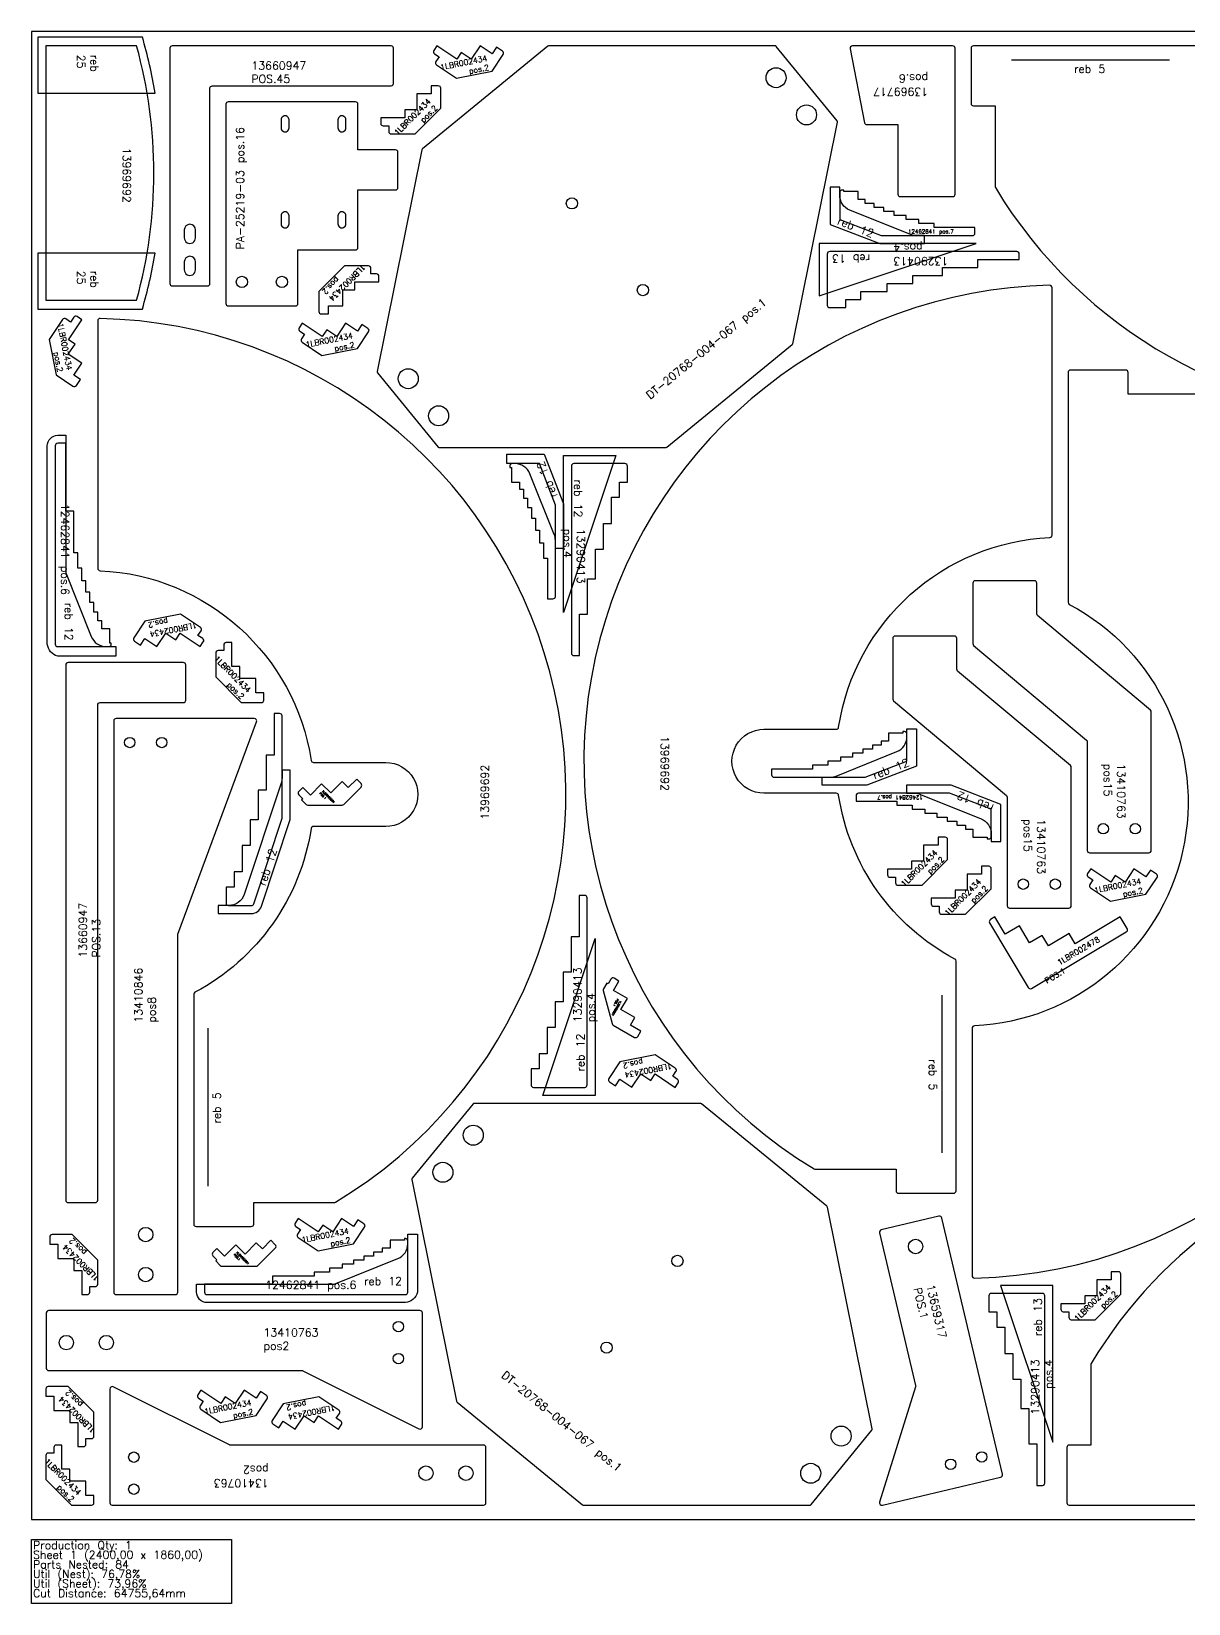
# Model space of a CAD drawing. Header units: millimetres. Extents: x 0 to 2400, y -105 to 1860.
# Drawn here: x 0 to 1446, y -105 to 1860 of the extents above; entities that cross this region are included whole.
import ezdxf

# ---------------------------------------------------------------- set-up
doc = ezdxf.new("R2010")
doc.units = ezdxf.units.MM
for name, color, linetype in [('12462841', 7, 'Continuous'), ('13290413', 7, 'Continuous'), ('13410763v0', 7, 'Continuous'), ('13659317v02', 7, 'Continuous'), ('13660947v0', 7, 'Continuous'), ('13969692', 7, 'Continuous'), ('13969717', 7, 'Continuous'), ('1LBR002434', 7, 'Continuous'), ('1LBR002478', 7, 'Continuous'), ('1LBR002601', 7, 'Continuous'), ('DT-20768-004-067', 7, 'Continuous'), ('PA-25219-03', 7, 'Continuous'), ('Rebaixo', 7, 'Continuous'), ('sheet', 24, 'Continuous'), ('Stats', 7, 'Continuous'), ('Texto', 7, 'Continuous')]:
    doc.layers.add(name, color=color, linetype=linetype)
doc.styles.get("Standard").update_dxf_attribs({"font": 'txt.shx'})

msp = doc.modelspace()

# ---------------------------------------------------------------- linework, layer by layer
at = {"color": 5}
msp.add_lwpolyline([(179.8, 281.2, 0.414214), (182.8, 284.2), (182.8, 730.6, -0.08891), (183, 731.7), (281.3, 997.1, 0.52236), (278.5, 1001.2), (105.8, 1001.2, 0.414213), (102.8, 998.2), (102.8, 284.2, 0.414214), (105.8, 281.2)], format="xyb", close=True, dxfattribs=at)
for centre, radius in [((122.8, 971.2), 6.5), ((162.8, 971.2), 6.5), ((142.8, 356.2), 9), ((142.8, 306.2), 9)]:
    msp.add_circle(centre, radius, dxfattribs=at)
at = {"layer": '12462841', "color": 231}
for points in [[(1179.1, 1614.8), (1128.1, 1614.8), (1128.1, 1619.8), (1109.1, 1619.8), (1109.1, 1624.8), (1093.1, 1624.8), (1093.1, 1629.8), (1078.1, 1629.8), (1078.1, 1634.8), (1065.1, 1634.8), (1065.1, 1639.8), (1053.1, 1639.8), (1053.1, 1644.8), (1042.1, 1644.8), (1042.1, 1649.8), (1033.1, 1649.8), (1033.1, 1659.8), (1015.1, 1659.8), (1015.1, 1661.8), (1013.1, 1661.8, 0.414214), (1010.1, 1658.8), (1010.1, 1624.8), (1062.1, 1604.8), (1176.1, 1604.8, 0.414214), (1179.1, 1607.8)], [(1030.5, 897.8), (1081.5, 897.8), (1081.5, 892.8), (1100.5, 892.8), (1100.5, 887.8), (1116.5, 887.8), (1116.5, 882.8), (1131.5, 882.8), (1131.5, 877.8), (1144.5, 877.8), (1144.5, 872.8), (1156.5, 872.8), (1156.5, 867.8), (1167.5, 867.8), (1167.5, 862.8), (1176.5, 862.8), (1176.5, 852.8), (1194.5, 852.8), (1194.5, 850.8), (1196.5, 850.8, 0.414214), (1199.5, 853.8), (1199.5, 887.8), (1147.5, 907.8), (1033.5, 907.8, 0.414214), (1030.5, 904.8)]]:
    msp.add_lwpolyline(points, format="xyb", close=True, dxfattribs=at)
at = {"layer": '12462841', "color": 32}
for points in [[(72.8, 1146.2), (72.8, 1159.2), (67.8, 1159.2), (67.8, 1173.2), (62.8, 1173.2), (62.8, 1189.2), (57.8, 1189.2), (57.8, 1208.2), (52.8, 1208.2), (52.8, 1260.2), (42.8, 1260.2), (42.8, 1345.2), (32.8, 1345.2, 0.414214), (29.8, 1342.2), (29.8, 1094.2, 0.414214), (32.8, 1091.2), (96.8, 1091.2, 0.414214), (99.8, 1094.2), (99.8, 1095.2), (97.8, 1095.2), (97.8, 1113.2), (87.8, 1113.2), (87.8, 1123.2), (82.8, 1123.2), (82.8, 1134.2), (77.8, 1134.2), (77.8, 1146.2)], [(644.8, 1150.8), (651.8, 1150.8, 0.414214), (654.8, 1153.8), (654.8, 1267.8), (634.8, 1319.8), (600.8, 1319.8, 0.414214), (597.8, 1316.8), (597.8, 1314.8), (599.8, 1314.8), (599.8, 1296.8), (609.8, 1296.8), (609.8, 1287.8), (614.8, 1287.8), (614.8, 1276.8), (619.8, 1276.8), (619.8, 1264.8), (624.8, 1264.8), (624.8, 1251.8), (629.8, 1251.8), (629.8, 1236.8), (634.8, 1236.8), (634.8, 1220.8), (639.8, 1220.8), (639.8, 1201.8), (644.8, 1201.8)], [(925.1, 937.8), (925.1, 930.8, 0.414214), (928.1, 927.8), (1042.1, 927.8), (1094.1, 947.8), (1094.1, 981.8, 0.414214), (1091.1, 984.8), (1089.1, 984.8), (1089.1, 982.8), (1071.1, 982.8), (1071.1, 972.8), (1062.1, 972.8), (1062.1, 967.8), (1051.1, 967.8), (1051.1, 962.8), (1039.1, 962.8), (1039.1, 957.8), (1026.1, 957.8), (1026.1, 952.8), (1011.1, 952.8), (1011.1, 947.8), (995.1, 947.8), (995.1, 942.8), (976.1, 942.8), (976.1, 937.8)], [(415.4, 324.2), (402.4, 324.2), (402.4, 319.2), (388.4, 319.2), (388.4, 314.2), (372.4, 314.2), (372.4, 309.2), (353.4, 309.2), (353.4, 304.2), (301.4, 304.2), (301.4, 294.2), (216.4, 294.2), (216.4, 284.2, 0.414214), (219.4, 281.2), (467.4, 281.2, 0.414214), (470.4, 284.2), (470.4, 348.2, 0.414214), (467.4, 351.2), (466.4, 351.2), (466.4, 349.2), (448.4, 349.2), (448.4, 339.2), (438.4, 339.2), (438.4, 334.2), (427.4, 334.2), (427.4, 329.2), (415.4, 329.2)]]:
    msp.add_lwpolyline(points, format="xyb", close=True, dxfattribs=at)
at = {"layer": '13290413', "color": 3}
for points in [[(997.6, 1584.8, 0.414213), (994.6, 1581.8), (994.6, 1517.8, 0.414214), (997.6, 1514.8), (1017.6, 1514.8), (1017.6, 1524.8), (1036.6, 1524.8), (1036.6, 1534.8), (1069.6, 1534.8), (1069.6, 1544.8), (1101.6, 1544.8), (1101.6, 1554.8), (1138.6, 1554.8), (1138.6, 1564.8), (1182.6, 1564.8), (1182.6, 1574.8), (1234.6, 1574.8), (1234.6, 1581.8, 0.414213), (1231.6, 1584.8)], [(1266.5, 279.6, 0.414213), (1263.5, 282.6), (1199.5, 282.6, 0.414214), (1196.5, 279.6), (1196.5, 259.6), (1206.5, 259.6), (1206.5, 240.6), (1216.5, 240.6), (1216.5, 207.6), (1226.5, 207.6), (1226.5, 175.6), (1236.5, 175.6), (1236.5, 138.6), (1246.5, 138.6), (1246.5, 94.6), (1256.5, 94.6), (1256.5, 42.6), (1263.5, 42.6, 0.414214), (1266.5, 45.6)]]:
    msp.add_lwpolyline(points, format="xyb", close=True, dxfattribs=at)
at = {"layer": '13290413', "color": 4}
for points in [[(674.8, 1316.8), (674.8, 1082.8, 0.414213), (677.8, 1079.8), (684.8, 1079.8), (684.8, 1131.8), (694.8, 1131.8), (694.8, 1175.8), (704.8, 1175.8), (704.8, 1212.8), (714.8, 1212.8), (714.8, 1244.8), (724.8, 1244.8), (724.8, 1277.8), (734.8, 1277.8), (734.8, 1296.8), (744.8, 1296.8), (744.8, 1316.8, 0.414214), (741.8, 1319.8), (677.8, 1319.8, 0.414213)], [(694.5, 543.2), (694.5, 777.2, 0.414214), (691.5, 780.2), (684.5, 780.2), (684.5, 728.2), (674.5, 728.2), (674.5, 684.2), (664.5, 684.2), (664.5, 647.2), (654.5, 647.2), (654.5, 615.2), (644.5, 615.2), (644.5, 582.2), (634.5, 582.2), (634.5, 563.2), (624.5, 563.2), (624.5, 543.2, 0.414214), (627.5, 540.2), (691.5, 540.2, 0.414214)]]:
    msp.add_lwpolyline(points, format="xyb", close=True, dxfattribs=at)
at = {"layer": '13290413', "color": 2}
msp.add_lwpolyline([(246.2, 767.5), (275, 767.5, 0.323583), (277.9, 769.6), (313.2, 876.5), (313.2, 1004.5, 0.414213), (310.2, 1007.5), (303.2, 1007.5), (303.2, 955.5), (293.2, 955.5), (293.2, 911.5), (283.2, 911.5), (283.2, 874.5), (273.2, 874.5), (273.2, 842.5), (263.2, 842.5), (263.2, 809.5), (253.2, 809.5), (253.2, 790.5), (243.2, 790.5), (243.2, 770.5, 0.414214)], format="xyb", close=True, dxfattribs=at)
at = {"layer": '13410763v0', "color": 5}
for points in [[(1176.5, 1094.8, 0.221695), (1177.5, 1092.5), (1318.4, 974.3, -0.221695), (1319.5, 972), (1319.5, 836.4, 0.414214), (1322.5, 833.4), (1396.5, 833.4, 0.414214), (1399.5, 836.4), (1399.5, 1009.3, 0.221695), (1398.4, 1011.6), (1257.5, 1129.8, -0.221695), (1256.5, 1132.1), (1256.5, 1170.4, 0.414214), (1253.5, 1173.4), (1179.5, 1173.4, 0.414213), (1176.5, 1170.4)], [(1076.5, 1025.6, 0.221695), (1077.5, 1023.3), (1218.4, 905.1, -0.221695), (1219.5, 902.8), (1219.5, 767.2, 0.414214), (1222.5, 764.2), (1296.5, 764.2, 0.414214), (1299.5, 767.2), (1299.5, 940.1, 0.221695), (1298.4, 942.4), (1157.5, 1060.6, -0.221695), (1156.5, 1062.9), (1156.5, 1101.2, 0.414214), (1153.5, 1104.2), (1079.5, 1104.2, 0.414213), (1076.5, 1101.2)], [(18.6, 189.2, 0.414214), (21.6, 186.2), (337.9, 186.2, -0.116434), (339.2, 185.9), (484.2, 113.4, 0.557536), (488.6, 116), (488.6, 258.2, 0.414214), (485.6, 261.2), (21.6, 261.2, 0.414214), (18.6, 258.2)], [(568, 90, 0.414214), (565, 93), (248.7, 93, -0.116434), (247.4, 93.3), (102.3, 165.8, 0.557537), (98, 163.1), (98, 21, 0.414213), (101, 18), (565, 18, 0.414213), (568, 21)]]:
    msp.add_lwpolyline(points, format="xyb", close=True, dxfattribs=at)
for centre, radius in [((1339.5, 863.4), 6.5), ((1379.5, 863.4), 6.5), ((1239.5, 794.2), 6.5), ((1279.5, 794.2), 6.5), ((458.6, 241.2), 6.5), ((43.6, 221.2), 9), ((93.6, 221.2), 9), ((458.6, 201.2), 6.5), ((128, 78), 6.5), ((493, 58), 9), ((543, 58), 9), ((128, 38), 6.5)]:
    msp.add_circle(centre, radius, dxfattribs=at)
at = {"layer": '13659317v02', "color": 5}
msp.add_lwpolyline([(1062.1, 362, 0.414214), (1059.9, 358.4), (1105, 167.5, -0.134542), (1105, 165.9), (1060, 21.9, 0.581142), (1063.5, 18.1), (1211.2, 53, 0.414214), (1213.4, 56.6), (1137.8, 376.8, 0.414214), (1134.2, 379)], format="xyb", close=True, dxfattribs=at)
for centre, radius in [((1105, 341.3), 9), ((1187.7, 78.3), 6.5), ((1148.8, 69.1), 6.5)]:
    msp.add_circle(centre, radius, dxfattribs=at)
at = {"layer": '13660947v0', "color": 5}
for points in [[(176, 1542), (220, 1542, 0.414214), (223, 1545), (223, 1789, -0.414213), (226, 1792), (449.5, 1792, 0.414214), (452.5, 1795), (452.5, 1839, 0.414214), (449.5, 1842), (176, 1842, 0.414214), (173, 1839), (173, 1545, 0.414214)], [(205, 1612, 0.999923), (191, 1612), (191, 1602, 1.000077), (205, 1602)], [(205, 1572, 0.999923), (191, 1572), (191, 1562, 1.000077), (205, 1562)], [(192.8, 1068.2, 0.414214), (189.8, 1071.2), (45.8, 1071.2, 0.414214), (42.8, 1068.2), (42.8, 399.2, 0.414214), (45.8, 396.2), (79.8, 396.2, 0.414214), (82.8, 399.2), (82.8, 1018.2, -0.414214), (85.8, 1021.2), (189.8, 1021.2, 0.414214), (192.8, 1024.2)]]:
    msp.add_lwpolyline(points, format="xyb", close=True, dxfattribs=at)
at = {"layer": '13969692', "color": 2}
for points in [[(18, 1842), (18, 1524), (131.4, 1524, 0.136088), (131.4, 1842)], [(1472.7, 1406.3, 0.136464), (1471.2, 1406.7), (1370.5, 1406.7), (1370.5, 1433.7, 0.414214), (1367.5, 1436.7), (1298.5, 1436.7, 0.414213), (1295.5, 1433.7), (1295.5, 1146.5, 0.277174), (1297.1, 1143.9, -0.762728), (1178.4, 617, 0.400818), (1175.5, 614), (1175.5, 304.9, 0.420661), (1178.6, 301.9, 0.357668), (1751.4, 793.2, 0.466412), (1748.5, 796.7), (1535.5, 796.7, -0.414214), (1525.5, 806.7), (1525.5, 986.7, -0.414214), (1535.5, 996.7), (1748.5, 996.7, 0.466412), (1751.4, 1000.2, 0.216651)]]:
    msp.add_lwpolyline(points, format="xyb", close=True, dxfattribs=at)
at = {"layer": '13969692', "color": 5}
for points in [[(1674.3, 1602), (1674.3, 1692.3, 0.370211), (1671.7, 1695.3, -0.236521), (1467.1, 1840.4, 0.277174), (1464.5, 1842), (1177.3, 1842, 0.414214), (1174.3, 1839), (1174.3, 1770, 0.414214), (1177.3, 1767), (1204.3, 1767), (1204.3, 1666.4, 0.136464), (1204.7, 1664.8, 0.564815), (2223.8, 1664.8, 0.136464), (2224.3, 1666.4), (2224.3, 1767), (2251.3, 1767, 0.414214), (2254.3, 1770), (2254.3, 1839, 0.414214), (2251.3, 1842), (1964.1, 1842, 0.277174), (1961.4, 1840.4, -0.236521), (1756.8, 1695.3, 0.370211), (1754.3, 1692.3), (1754.3, 1602, -1.000018)], [(1155.5, 698, 0.277174), (1153.9, 700.6, -0.236521), (1008.8, 905.3, 0.370211), (1005.8, 907.8), (915.5, 907.8, -1.000018), (915.5, 987.8), (1005.8, 987.8, 0.370211), (1008.8, 990.3, -0.357203), (1272.7, 1227.5, 0.400818), (1275.5, 1230.5), (1275.5, 1539.7, 0.420661), (1272.4, 1542.7, 0.751221), (978.3, 438.2, 0.136464), (979.9, 437.8), (1080.5, 437.8), (1080.5, 410.8, 0.414214), (1083.5, 407.8), (1152.5, 407.8, 0.414214), (1155.5, 410.8)], [(204.4, 659.1, 0.277174), (202.8, 656.5), (202.8, 369.3, 0.414214), (205.8, 366.3), (274.8, 366.3, 0.414214), (277.8, 369.3), (277.8, 396.3), (378.5, 396.3, 0.136464), (380, 396.7, 0.751221), (85.9, 1501.2, 0.420661), (82.8, 1498.2), (82.8, 1189, 0.400818), (85.7, 1186, -0.357203), (349.6, 948.8, 0.370211), (352.5, 946.3), (442.8, 946.3, -1.000006), (442.8, 866.3), (352.5, 866.3, 0.370211), (349.6, 863.8, -0.236521)]]:
    msp.add_lwpolyline(points, format="xyb", close=True, dxfattribs=at)
at = {"layer": '13969692', "color": 2}
msp.add_lwpolyline([(1730.4, 473.9, 0.216651), (1324.4, 195.2, 0.136464), (1324, 193.6), (1324, 93), (1297, 93, 0.414214), (1294, 90), (1294, 21, 0.414213), (1297, 18), (1584.2, 18, 0.277174)], format="xyb", dxfattribs=at)
at = {"layer": '13969717', "color": 5}
msp.add_lwpolyline([(1044.2, 1743.5), (1082.8, 1743.5), (1082.8, 1656.5, 0.414213), (1085.8, 1653.5), (1151.3, 1653.5, 0.414213), (1154.3, 1656.5), (1154.3, 1839, 0.414214), (1151.3, 1842), (1026.1, 1842, 0.472071), (1023.2, 1838.4), (1041.3, 1745.9, 0.35863)], format="xyb", close=True, dxfattribs=at)
at = {"layer": '1LBR002434', "color": 5}
for points in [[(575.7, 1831.9), (560.7, 1841.9), (549.6, 1825.3), (537.1, 1833.6), (531.6, 1825.3), (506.6, 1842), (502.8, 1836.2, 0.414214), (503.6, 1832), (509.4, 1828.1), (505.5, 1822.3, 0.414214), (506.3, 1818.1), (531.3, 1801.5), (575.7, 1810.3), (589.6, 1831.1, 0.414214), (588.7, 1835.3), (581.2, 1840.3)], [(499.5, 1782), (481.5, 1782), (481.5, 1762), (466.5, 1762), (466.5, 1752), (436.5, 1752), (436.5, 1745, 0.414214), (439.5, 1742), (446.5, 1742), (446.5, 1735, 0.414214), (449.5, 1732), (479.5, 1732), (511.5, 1764), (511.5, 1789, 0.414214), (508.5, 1792), (499.5, 1792)], [(371.3, 1517), (389.3, 1517), (389.3, 1537), (404.3, 1537), (404.3, 1547), (434.3, 1547), (434.3, 1554, 0.414214), (431.3, 1557), (424.3, 1557), (424.3, 1564, 0.414214), (421.3, 1567), (391.3, 1567), (359.3, 1535), (359.3, 1510, 0.414214), (362.3, 1507), (371.3, 1507)], [(52.8, 1430.5), (62.8, 1445.5), (46.1, 1456.6), (54.5, 1469.1), (46.2, 1474.7), (62.8, 1499.6), (57, 1503.5, 0.414214), (52.9, 1502.7), (49, 1496.8), (43.1, 1500.7, 0.414214), (39, 1499.9), (22.3, 1475), (31.1, 1430.6), (51.9, 1416.7, 0.414213), (56.1, 1417.5), (61.1, 1425)], [(407.5, 1485.3), (392.6, 1495.3), (381.5, 1478.7), (369, 1487), (363.4, 1478.7), (338.5, 1495.4), (334.6, 1489.5, 0.414214), (335.4, 1485.4), (341.2, 1481.5), (337.4, 1475.7, 0.414214), (338.2, 1471.5), (363.1, 1454.8), (407.5, 1463.7), (421.4, 1484.4, 0.414214), (420.6, 1488.6), (413.1, 1493.6)], [(141.9, 1101.2), (156.8, 1091.2), (167.9, 1107.8), (180.4, 1099.5), (186, 1107.8), (210.9, 1091.1), (214.8, 1097, 0.414214), (214, 1101.1), (208.1, 1105), (212, 1110.8, 0.414214), (211.2, 1115), (186.3, 1131.6), (141.9, 1122.8), (128, 1102, 0.414213), (128.8, 1097.9), (136.3, 1092.9)], [(280.3, 1033.2), (280.3, 1051.2), (260.3, 1051.2), (260.3, 1066.2), (250.3, 1066.2), (250.3, 1096.2), (243.3, 1096.2, 0.414214), (240.3, 1093.2), (240.3, 1086.2), (233.3, 1086.2, 0.414214), (230.3, 1083.2), (230.3, 1053.2), (262.3, 1021.2), (287.3, 1021.2, 0.414213), (290.3, 1024.2), (290.3, 1033.2)], [(1133, 842.9), (1115, 842.9), (1115, 822.9), (1100, 822.9), (1100, 812.9), (1070, 812.9), (1070, 805.9, 0.414214), (1073, 802.9), (1080, 802.9), (1080, 795.9, 0.414214), (1083, 792.9), (1113, 792.9), (1145, 824.9), (1145, 849.9, 0.414213), (1142, 852.9), (1133, 852.9)], [(1187.5, 806.5), (1169.5, 806.5), (1169.5, 786.5), (1154.5, 786.5), (1154.5, 776.5), (1124.5, 776.5), (1124.5, 769.5, 0.414214), (1127.5, 766.5), (1134.5, 766.5), (1134.5, 759.5, 0.414214), (1137.5, 756.5), (1167.5, 756.5), (1199.5, 788.5), (1199.5, 813.5, 0.414213), (1196.5, 816.5), (1187.5, 816.5)], [(1392.9, 803.3), (1377.9, 813.3), (1366.8, 796.7), (1354.4, 805), (1348.8, 796.7), (1323.9, 813.4), (1320, 807.5, 0.414213), (1320.8, 803.4), (1326.6, 799.5), (1322.7, 793.7, 0.414214), (1323.6, 789.5), (1348.5, 772.8), (1392.9, 781.7), (1406.8, 802.5, 0.414214), (1406, 806.6), (1398.5, 811.6)], [(735.3, 550.3), (750.3, 540.3), (761.4, 556.9), (773.9, 548.6), (779.4, 556.9), (804.4, 540.2), (808.3, 546, 0.414214), (807.4, 550.2), (801.6, 554.1), (805.5, 559.9, 0.414214), (804.7, 564.1), (779.7, 580.7), (735.4, 571.9), (721.5, 551.1, 0.414214), (722.3, 547), (729.8, 542)], [(402.6, 366.2), (387.6, 376.2), (376.5, 359.6), (364, 367.9), (358.5, 359.6), (333.5, 376.3), (329.6, 370.5, 0.414214), (330.5, 366.3), (336.3, 362.4), (332.4, 356.6, 0.414214), (333.2, 352.4), (358.2, 335.8), (402.6, 344.6), (416.4, 365.4, 0.414214), (415.6, 369.6), (408.1, 374.6)], [(32.8, 344.2), (32.8, 326.2), (52.8, 326.2), (52.8, 311.2), (62.8, 311.2), (62.8, 281.2), (69.8, 281.2, 0.414214), (72.8, 284.2), (72.8, 291.2), (79.8, 291.2, 0.414214), (82.8, 294.2), (82.8, 324.2), (50.8, 356.2), (25.8, 356.2, 0.414214), (22.8, 353.2), (22.8, 344.2)], [(1349.5, 299.8), (1331.5, 299.8), (1331.5, 279.8), (1316.5, 279.8), (1316.5, 269.8), (1286.5, 269.8), (1286.5, 262.8, 0.414214), (1289.5, 259.8), (1296.5, 259.8), (1296.5, 252.8, 0.414214), (1299.5, 249.8), (1329.5, 249.8), (1361.5, 281.8), (1361.5, 306.8, 0.414213), (1358.5, 309.8), (1349.5, 309.8)], [(28, 154.2), (28, 136.2), (48, 136.2), (48, 121.2), (58, 121.2), (58, 91.2), (65, 91.2, 0.414214), (68, 94.2), (68, 101.2), (75, 101.2, 0.414214), (78, 104.2), (78, 134.2), (46, 166.2), (21, 166.2, 0.414214), (18, 163.2), (18, 154.2)], [(280.9, 151.6), (265.9, 161.6), (254.8, 145), (242.3, 153.4), (236.8, 145), (211.8, 161.7), (207.9, 155.9, 0.414213), (208.7, 151.7), (214.6, 147.8), (210.7, 142, 0.414214), (211.5, 137.9), (236.4, 121.2), (280.8, 130), (294.7, 150.8, 0.414214), (293.9, 155), (286.4, 160)], [(314.7, 123.1), (329.6, 113.1), (340.7, 129.7), (353.2, 121.4), (358.8, 129.7), (383.7, 113), (387.6, 118.8, 0.414214), (386.8, 123), (381, 126.9), (384.8, 132.7, 0.414214), (384, 136.9), (359.1, 153.5), (314.7, 144.7), (300.8, 123.9, 0.414213), (301.6, 119.7), (309.1, 114.7)], [(68, 30), (68, 48), (48, 48), (48, 63), (38, 63), (38, 93), (31, 93, 0.414214), (28, 90), (28, 83), (21, 83, 0.414214), (18, 80), (18, 50), (50, 18), (75, 18, 0.414213), (78, 21), (78, 30)]]:
    msp.add_lwpolyline(points, format="xyb", close=True, dxfattribs=at)
at = {"layer": '1LBR002478', "color": 5}
msp.add_lwpolyline([(1368.3, 734.5, 0.414213), (1369.4, 738.6), (1360.7, 753.2), (1304.3, 719.7), (1296.7, 732.6), (1271, 717.3), (1263.3, 730.2), (1247.5, 720.8), (1234.7, 742.3), (1216.9, 731.7), (1204.1, 753.2), (1198.6, 749.9, 0.414214), (1197.5, 745.8), (1245.6, 665, 0.414214), (1249.7, 663.9)], format="xyb", close=True, dxfattribs=at)
at = {"layer": '1LBR002601', "color": 5}
for points in [[(406.5, 925.4), (395.9, 914.8), (388.3, 922.4), (374.1, 908.3), (362.7, 919.7), (348.6, 905.6), (339, 915.1), (334.1, 910.2, 0.414214), (334.1, 906), (339, 901), (337.6, 899.6), (343.3, 893.9, 0.198912), (345.4, 893), (388.2, 893, 0.198912), (390.3, 893.9), (412, 915.6, 0.414214), (412, 919.9)], [(761.7, 610.5), (748.7, 618), (754.1, 627.4), (736.8, 637.4), (744.9, 651.4), (727.5, 661.4), (734.3, 673.1), (728.2, 676.6, 0.414214), (724.1, 675.5), (720.6, 669.5), (718.9, 670.5), (714.9, 663.5, 0.198912), (714.6, 661.2), (725.6, 619.9, 0.198912), (727, 618.1), (753.7, 602.7, 0.414214), (757.8, 603.8)], [(299.3, 349), (288.7, 338.4), (281, 346), (266.9, 331.9), (255.4, 343.3), (241.3, 329.2), (231.7, 338.7), (226.8, 333.8, 0.414214), (226.8, 329.5), (231.7, 324.6), (230.3, 323.2), (236, 317.5, 0.198912), (238.1, 316.6), (280.9, 316.6, 0.198912), (283, 317.5), (304.8, 339.2, 0.414214), (304.8, 343.5)]]:
    msp.add_lwpolyline(points, format="xyb", close=True, dxfattribs=at)
at = {"layer": 'DT-20768-004-067', "color": 5}
for points in [[(432.5, 1433.5), (508.5, 1340.5, 0.22495), (510.1, 1339.8), (792.7, 1339.8, 0.173132), (793.9, 1340.2), (950.7, 1468.5, 0.173132), (951.4, 1469.7), (1007.4, 1746.6, 0.22495), (1007, 1748.3), (930.9, 1841.3, 0.22495), (929.4, 1842), (646.8, 1842, 0.173132), (645.5, 1841.5), (488.7, 1713.3, 0.173132), (488, 1712.1), (432.1, 1435.1, 0.22495)], [(551.9, 519.5), (475.8, 426.5, 0.22495), (475.4, 424.9), (531.4, 147.9, 0.173132), (532.1, 146.7), (688.8, 18.5, 0.173132), (690.1, 18), (972.7, 18, 0.22495), (974.3, 18.7), (1050.3, 111.7, 0.22495), (1050.7, 113.4), (994.8, 390.3, 0.173132), (994.1, 391.5), (837.3, 519.8, 0.173132), (836, 520.2), (553.4, 520.2, 0.22495)]]:
    msp.add_lwpolyline(points, format="xyb", close=True, dxfattribs=at)
for centre, radius in [((930.6, 1802.2), 12.5), ((968.6, 1755.7), 12.5), ((675.4, 1645.1), 7), ((764.1, 1536.7), 7), ((470.9, 1426), 12.5), ((508.9, 1379.6), 12.5), ((552.2, 480.4), 12.5), ((514.2, 434), 12.5), ((807.4, 323.3), 7), ((718.7, 214.9), 7), ((1011.9, 104.3), 12.5), ((973.9, 57.8), 12.5)]:
    msp.add_circle(centre, radius, dxfattribs=at)
at = {"layer": 'PA-25219-03', "color": 5}
for points in [[(408, 1662), (455, 1662, 0.414214), (458, 1665), (458, 1709, 0.414214), (455, 1712), (408, 1712), (408, 1769, 0.414214), (405, 1772), (246, 1772, 0.414214), (243, 1769), (243, 1520, 0.414214), (246, 1517), (330, 1517, 0.414214), (333, 1520), (333, 1587), (405, 1587, 0.414214), (408, 1590)], [(322, 1739.5), (322, 1749.5, 1.000191), (312, 1749.5), (312, 1739.5, 1.00004)], [(393, 1739.5), (393, 1749.5, 1.000191), (383, 1749.5), (383, 1739.5, 1.00004)], [(322, 1619.5), (322, 1629.5, 1.000191), (312, 1629.5), (312, 1619.5, 1.00004)], [(393, 1619.5), (393, 1629.5, 1.000191), (383, 1629.5), (383, 1619.5, 1.00004)]]:
    msp.add_lwpolyline(points, format="xyb", close=True, dxfattribs=at)
for centre in [(263, 1547), (313, 1547)]:
    msp.add_circle(centre, 7, dxfattribs=at)
at = {"layer": 'Rebaixo', "color": 5}
for p, q in [((1422.1, 1824.3), (1224.7, 1824.3)), ((1137.8, 655.6), (1137.8, 458.2)), ((220.6, 614.1), (220.6, 416.7))]:
    msp.add_line(p, q, dxfattribs=at)
at = {"layer": 'Rebaixo', "color": 2}
for points in [[(154.7, 1783, 0.029703), (138.6, 1853), (8, 1853), (8, 1783)], [(8, 1583), (8, 1513), (138.6, 1513, 0.029703), (154.7, 1583)], [(313.2, 926.8, -0.080612), (312.1, 920.5), (265.7, 781.2, -0.322823), (246.8, 767.5), (233.2, 767.5), (233.2, 757.5), (275, 757.5, 0.323583), (287.4, 766.5), (323.2, 874.9), (323.2, 936.8), (313.2, 936.8)]]:
    msp.add_lwpolyline(points, format="xyb", close=True, dxfattribs=at)
at = {"layer": 'Rebaixo', "color": 241}
for points in [[(1022.6, 1636.7, -0.306166), (1010.1, 1655.3), (1010.1, 1665.3), (998.1, 1665.3), (998.1, 1618.7), (1060.2, 1594.8), (1116, 1594.8), (1116, 1604.8), (1106, 1604.8, -0.095887), (1098.5, 1606.2)], [(1186.9, 875.8, -0.306166), (1199.5, 857.3), (1199.5, 847.3), (1211.5, 847.3), (1211.5, 893.9), (1149.3, 917.8), (1093.6, 917.8), (1093.6, 907.8), (1103.6, 907.8, -0.095887), (1111.1, 906.4)]]:
    msp.add_lwpolyline(points, format="xyb", close=True, dxfattribs=at)
at = {"layer": 'Rebaixo', "color": 3}
for points in [[(984.6, 1594.8), (984.6, 1529.5), (1180.6, 1594.8)], [(1276.5, 292.6), (1211.1, 292.6), (1276.5, 96.6)]]:
    msp.add_lwpolyline(points, close=True, dxfattribs=at)
at = {"layer": 'Rebaixo', "color": 32}
for points in [[(105.3, 1091.2), (105.3, 1079.2), (32.8, 1079.2, -0.317372), (19.8, 1094.2), (19.8, 1342.2, -0.414214), (32.8, 1355.2), (42.8, 1355.2), (42.8, 1183.2), (74.8, 1103.7, 0.306166), (93.3, 1091.2)], [(622.9, 1307.2, 0.306166), (604.3, 1319.8), (594.3, 1319.8), (594.3, 1331.8), (640.9, 1331.8), (664.8, 1269.6), (664.8, 1213.9), (654.8, 1213.9), (654.8, 1223.9, 0.095887), (653.4, 1231.4)], [(1081.6, 959.8, 0.306166), (1094.1, 978.3), (1094.1, 988.3), (1106.1, 988.3), (1106.1, 941.7), (1044, 917.8), (988.3, 917.8), (988.3, 927.8), (998.3, 927.8, 0.095887), (1005.7, 929.2)], [(470.4, 356.7), (482.4, 356.7), (482.4, 284.2, -0.317372), (467.4, 271.2), (219.4, 271.2, -0.414214), (206.4, 284.2), (206.4, 294.2), (378.4, 294.2), (457.9, 326.1, 0.306166), (470.4, 344.7)]]:
    msp.add_lwpolyline(points, format="xyb", close=True, dxfattribs=at)
at = {"layer": 'Rebaixo', "color": 4}
for points in [[(664.8, 1329.8), (730.2, 1329.8), (664.8, 1133.8)], [(704.5, 530.2), (639.1, 530.2), (704.5, 726.2)]]:
    msp.add_lwpolyline(points, close=True, dxfattribs=at)
at = {"layer": 'sheet', "color": 7}
msp.add_lwpolyline([(0, 0), (2400, 0), (2400, 1860), (0, 1860)], close=True, dxfattribs=at)
at = {"layer": 'Stats', "color": 151}
msp.add_lwpolyline([(0, -25), (250, -25), (250, -105), (0, -105), (0, -25)], close=True, dxfattribs=at)

# ---------------------------------------------------------------- texts
at = {"layer": 'Rebaixo', "color": 2, "char_height": 10, "attachment_point": 1}
for s, width, insert, rotation in [('reb\\P25', 57.969, (83.7, 1830.9), 270), ('reb\\P25', 57.969, (83.7, 1560.9), 270), ('reb 12', 58.104, (282.9, 794.4), 72.1949)]:
    msp.add_mtext_dynamic_manual_height_columns(s, width=width, gutter_width=12.5, heights=[0], dxfattribs=dict(at, insert=insert, rotation=rotation))
at = {"layer": 'Rebaixo', "color": 5, "insert": (1341.9, 1818.2), "char_height": 10, "width": 122.453, "attachment_point": 3}
msp.add_mtext('reb 5', dxfattribs=at)
at = {"layer": 'Rebaixo', "color": 241, "char_height": 10, "attachment_point": 1}
for insert, rotation in [((1009.8, 1628.7), 338.6558), ((1199.8, 883.8), 158.6558)]:
    msp.add_mtext_dynamic_manual_height_columns('reb 12', width=56.654, gutter_width=12.5, heights=[0], dxfattribs=dict(at, insert=insert, rotation=rotation))
at = {"layer": 'Rebaixo', "color": 3, "char_height": 10, "attachment_point": 1}
for insert, rotation in [((1048.1, 1571), 180), ((1252.7, 229.1), 90)]:
    msp.add_mtext_dynamic_manual_height_columns('reb 13', width=58.104, gutter_width=12.5, heights=[0], dxfattribs=dict(at, insert=insert, rotation=rotation))
at = {"layer": 'Rebaixo', "color": 32, "char_height": 10, "attachment_point": 3}
for insert, rotation in [((630.9, 1320.1), 111.3442), ((51.7, 1098.5), 270), ((1094.4, 951.7), 21.3442)]:
    msp.add_mtext_dynamic_manual_height_columns('reb 12', width=56.654, gutter_width=12.5, heights=[0], dxfattribs=dict(at, insert=insert, rotation=rotation))
at = {"layer": 'Rebaixo', "color": 4, "char_height": 10, "attachment_point": 1}
for insert, rotation in [((688.3, 1300.1), 270), ((681, 559.9), 90)]:
    msp.add_mtext_dynamic_manual_height_columns('reb 12', width=58.104, gutter_width=12.5, heights=[0], dxfattribs=dict(at, insert=insert, rotation=rotation))
at = {"layer": 'Rebaixo', "color": 5, "char_height": 10, "width": 122.453}
for insert, attachment_point, rotation in [((1131.7, 575.4), 1, 270), ((226.6, 533.9), 3, 90)]:
    msp.add_mtext('reb 5', dxfattribs=dict(at, insert=insert, attachment_point=attachment_point, rotation=rotation))
at = {"layer": 'Rebaixo', "color": 32, "insert": (463.1, 303.1), "char_height": 10, "attachment_point": 3}
msp.add_mtext_dynamic_manual_height_columns('reb 12', width=56.654, gutter_width=12.5, heights=[0], dxfattribs=at)
at = {"layer": 'Stats', "color": 60}
for s, p in [('Sheet 1 (2400,00 x 1860,00)', (2, -49)), ('Production Qty: 1', (2, -37)), ('Parts Nested: 84', (2, -61)), ('Util (Nest): 76,78%', (2, -73)), ('Util (Sheet): 73,96%', (2, -85)), ('Cut Distance: 64755,64mm', (2, -97))]:
    msp.add_text(s, height=10, dxfattribs=at).set_placement(p)
at = {"layer": 'Texto', "color": 5}
for s, insert, char_height, width, attachment_point, rotation in [('1LBR002434\\Ppos.2', (568.8, 1830.2), 7, 55.252, 3, 11.25), ('13969717\\Ppos.6', (1120.6, 1779.6), 10, 75.614, 1, 180), ('1LBR002434\\Ppos.2', (494.8, 1776.7), 7, 55.252, 3, 45), ('PA-25219-03 pos.16', (255.7, 1587.6), 10, 168.191, 1, 90), ('1LBR002434\\Ppos.2', (376, 1522.3), 7, 55.252, 3, 225), ('DT-20768-004-067 pos.1', (767, 1407.6), 10, 189.491, 1, 39.2894), ('1LBR002434\\Ppos.2', (51, 1437.4), 7, 55.252, 3, 281.25), ('1LBR002434\\Ppos.2', (400.7, 1483.5), 7, 55.252, 3, 11.25), ('1LBR002434\\Ppos.2', (148.7, 1102.9), 7, 55.252, 3, 191.25), ('1LBR002434\\Ppos.2', (275, 1037.9), 7, 55.252, 3, 315), ('13969692', (796.7, 979.3), 10, 225.52, 1, 270), ('13969692', (561.7, 874.8), 10, 225.52, 1, 90), ('13410763\\Ppos15', (1367, 944.6), 10, 79.022, 1, 270), ('1LBR002601 \\P{\\W1.88129; }POS.1', (364.4, 911.9), 2.5, 13.028, 1, 315), ('13410763\\Ppos15', (1267, 875.4), 10, 79.022, 1, 270), ('1LBR002434\\Ppos.2', (1128.2, 837.6), 7, 55.252, 3, 45), ('1LBR002434\\Ppos.2', (1182.7, 801.3), 7, 55.252, 3, 45), ('1LBR002434\\Ppos.2', (1386.1, 801.5), 7, 55.252, 3, 11.25), ('13660947 POS.13', (59.3, 702.3), 10, 116.776, 1, 90), ('{\\W4.014502; }1LBR002478 POS.1', (1259.6, 685.8), 7, 107.571, 1, 30.7346), ('13410846\\Ppos8', (128.6, 621.1), 10, 79.022, 1, 90), ('1LBR002601 \\P{\\W1.88129; }POS.1', (737.7, 647.7), 2.5, 13.028, 1, 240), ('1LBR002434\\Ppos.2', (742.2, 552), 7, 55.252, 3, 191.25), ('1LBR002434\\Ppos.2', (395.7, 364.5), 7, 55.252, 3, 11.25), ('1LBR002434\\Ppos.2', (38.1, 339.5), 7, 55.252, 3, 135), ('1LBR002601 \\P{\\W1.88129; }POS.1', (257.2, 335.4), 2.5, 13.028, 1, 315), ('13659317 \\PPOS.1', (1128.2, 294.8), 10, 171.219, 1, 283.2944), ('1LBR002434\\Ppos.2', (1344.7, 294.5), 7, 55.252, 3, 45), ('DT-20768-004-067 pos.1', (592.8, 186.5), 10, 189.491, 1, 320.7106), ('1LBR002434\\Ppos.2', (33.3, 149.5), 7, 55.252, 3, 135), ('1LBR002434\\Ppos.2', (274, 149.9), 7, 55.252, 3, 11.25), ('1LBR002434\\Ppos.2', (321.5, 124.8), 7, 55.252, 3, 191.25), ('1LBR002434\\Ppos.2', (62.7, 34.7), 7, 55.252, 3, 315), ('13410763\\Ppos2', (296.5, 40.4), 10, 79.022, 1, 180)]:
    msp.add_mtext(s, dxfattribs=dict(at, insert=insert, char_height=char_height, width=width, attachment_point=attachment_point, rotation=rotation))
at = {"layer": 'Texto', "color": 5, "char_height": 10, "attachment_point": 1}
for s, insert, width in [('13660947 POS.45', (274.9, 1822.3), 116.776), ('13410763\\Ppos2', (290.1, 238.8), 79.022)]:
    msp.add_mtext(s, dxfattribs=dict(at, insert=insert, width=width))
at = {"layer": 'Texto', "color": 2, "insert": (124.1, 1714.5), "char_height": 10, "width": 225.52, "attachment_point": 1, "rotation": 270}
msp.add_mtext('13969692', dxfattribs=at)
at = {"layer": 'Texto', "color": 231, "insert": (1152.5, 1612.5), "char_height": 5, "width": 161.025, "attachment_point": 3}
msp.add_mtext('12462841 pos.7', dxfattribs=at)
at = {"layer": 'Texto', "color": 3, "char_height": 10, "attachment_point": 3}
for insert, rotation in [((1077.3, 1567.8), 180), ((1249.4, 199.9), 90)]:
    msp.add_mtext_dynamic_manual_height_columns('13290413 pos.4', width=105.178, gutter_width=12.5, heights=[0], dxfattribs=dict(at, insert=insert, rotation=rotation))
at = {"layer": 'Texto', "color": 32, "insert": (47, 1155.6), "char_height": 10, "width": 161.025, "attachment_point": 3, "rotation": 270}
msp.add_mtext('12462841 pos.6', dxfattribs=at)
at = {"layer": 'Texto', "color": 4, "char_height": 10, "attachment_point": 1}
for insert, rotation in [((691.8, 1238.5), 270), ((677.5, 621.5), 90)]:
    msp.add_mtext_dynamic_manual_height_columns('13290413 pos.4', width=105.178, gutter_width=12.5, heights=[0], dxfattribs=dict(at, insert=insert, rotation=rotation))
at = {"layer": 'Texto', "color": 231, "insert": (1057.1, 900.1), "char_height": 5, "width": 161.025, "attachment_point": 3, "rotation": 180}
msp.add_mtext('12462841 pos.7', dxfattribs=at)
at = {"layer": 'Texto', "color": 32, "insert": (406.1, 298.3), "char_height": 10, "width": 161.025, "attachment_point": 3}
msp.add_mtext('12462841 pos.6', dxfattribs=at)

doc.saveas('drawing.dxf')
